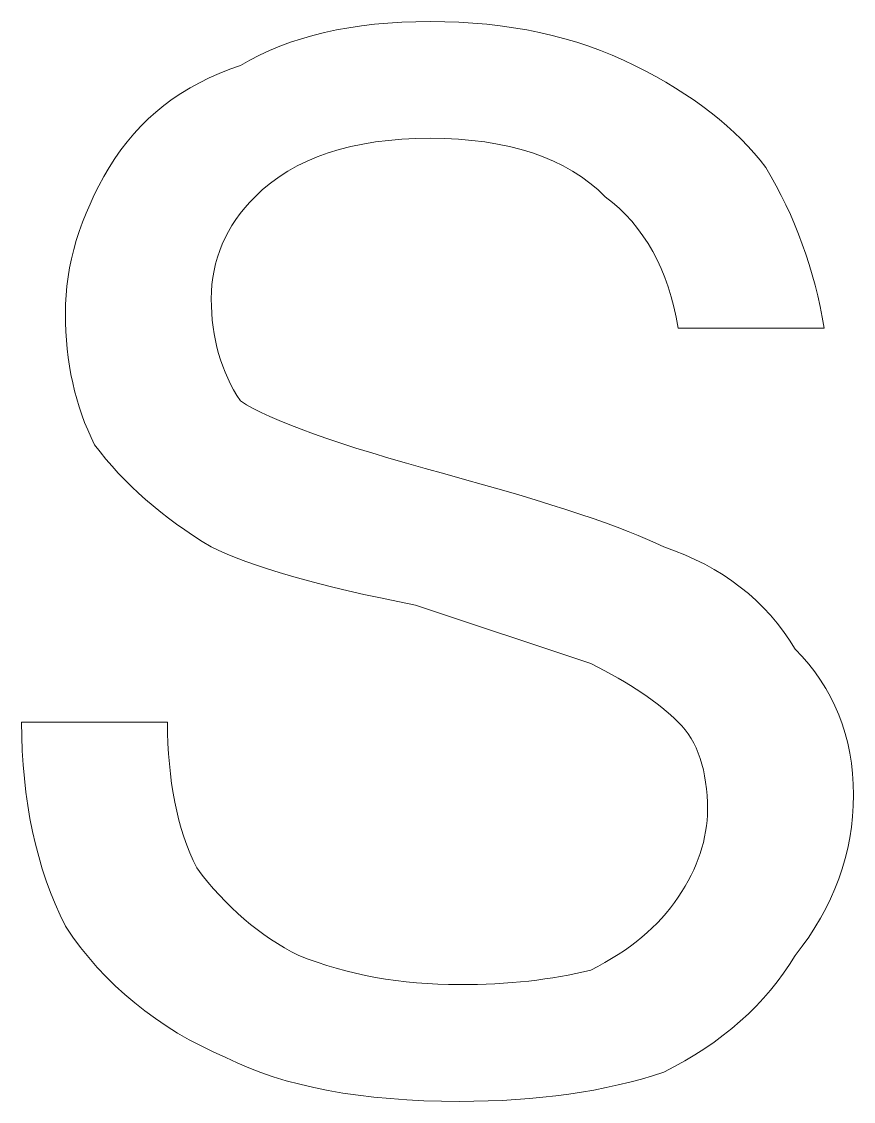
# Model space of a CAD drawing. Extents: x -194 to 239, y -574 to -265.
# Drawn here: x -84.528 to -84.027, y -317.623 to -316.973 of the extents above; entities that cross this region are included whole.
import ezdxf

# ---------------------------------------------------------------- set-up
doc = ezdxf.new("R2010")
doc.units = 0
doc.header["$LTSCALE"] = 0.5
doc.layers.add('VISIBLE', color=7, linetype='CONTINUOUS', lineweight=0)

msp = doc.modelspace()

# ---------------------------------------------------------------- linework, layer by layer
at = {"layer": 'VISIBLE', "color": 7, "lineweight": 5}
for p, q in [((-84.3309, -316.97631), (-84.32324, -316.97518)), ((-84.32324, -316.97518), (-84.31539, -316.97425)), ((-84.31539, -316.97425), (-84.30732, -316.97353)), ((-84.30732, -316.97353), (-84.29905, -316.97302)), ((-84.29905, -316.97302), (-84.29058, -316.97271)), ((-84.29058, -316.97271), (-84.28189, -316.97261)), ((-84.28189, -316.97261), (-84.27318, -316.97271)), ((-84.27318, -316.97271), (-84.2646, -316.97302)), ((-84.2646, -316.97302), (-84.25616, -316.97353)), ((-84.25616, -316.97353), (-84.24785, -316.97425)), ((-84.24785, -316.97425), (-84.23969, -316.97518)), ((-84.23969, -316.97518), (-84.23166, -316.97631)), ((-84.35945, -316.9829), (-84.35262, -316.98095)), ((-84.35262, -316.98095), (-84.34558, -316.9792)), ((-84.34558, -316.9792), (-84.33834, -316.97765)), ((-84.33834, -316.97765), (-84.3309, -316.97631)), ((-84.23166, -316.97631), (-84.22376, -316.97765)), ((-84.22376, -316.97765), (-84.21601, -316.9792)), ((-84.21601, -316.9792), (-84.20839, -316.98095)), ((-84.20839, -316.98095), (-84.20091, -316.9829)), ((-84.3787, -316.99), (-84.37249, -316.98743)), ((-84.37249, -316.98743), (-84.36607, -316.98506)), ((-84.36607, -316.98506), (-84.35945, -316.9829)), ((-84.20091, -316.9829), (-84.19357, -316.98506)), ((-84.19357, -316.98506), (-84.18636, -316.98743)), ((-84.18636, -316.98743), (-84.17929, -316.99)), ((-84.3905, -316.99577), (-84.3847, -316.99278)), ((-84.3847, -316.99278), (-84.3787, -316.99)), ((-84.17929, -316.99), (-84.17236, -316.99278)), ((-84.17236, -316.99278), (-84.16556, -316.99577)), ((-84.40886, -317.00377), (-84.40258, -317.00126)), ((-84.40258, -317.00126), (-84.3961, -316.99896)), ((-84.3961, -316.99896), (-84.3905, -316.99577)), ((-84.16556, -316.99577), (-84.15891, -316.99896)), ((-84.15891, -316.99896), (-84.15242, -317.00229)), ((-84.4208, -317.00939), (-84.41493, -317.00648)), ((-84.41493, -317.00648), (-84.40886, -317.00377)), ((-84.15242, -317.00229), (-84.14614, -317.00569)), ((-84.14614, -317.00569), (-84.14007, -317.00915)), ((-84.43192, -317.01584), (-84.42646, -317.01252)), ((-84.42646, -317.01252), (-84.4208, -317.00939)), ((-84.14007, -317.00915), (-84.1342, -317.01269)), ((-84.1342, -317.01269), (-84.12854, -317.01629)), ((-84.44222, -317.02312), (-84.43717, -317.01938)), ((-84.43717, -317.01938), (-84.43192, -317.01584)), ((-84.12854, -317.01629), (-84.12308, -317.01996)), ((-84.12308, -317.01996), (-84.11783, -317.0237)), ((-84.45169, -317.03122), (-84.44705, -317.02707)), ((-84.44705, -317.02707), (-84.44222, -317.02312)), ((-84.11783, -317.0237), (-84.11279, -317.02751)), ((-84.45611, -317.03558), (-84.45169, -317.03122)), ((-84.11279, -317.02751), (-84.10795, -317.03139)), ((-84.10795, -317.03139), (-84.10332, -317.03534)), ((-84.46435, -317.04491), (-84.46033, -317.04014)), ((-84.46033, -317.04014), (-84.45611, -317.03558)), ((-84.10332, -317.03534), (-84.09889, -317.03935)), ((-84.09889, -317.03935), (-84.09467, -317.04343)), ((-84.46816, -317.04989), (-84.46435, -317.04491)), ((-84.32239, -317.04632), (-84.32966, -317.04783)), ((-84.31484, -317.04508), (-84.32239, -317.04632)), ((-84.30701, -317.04412), (-84.31484, -317.04508)), ((-84.29891, -317.04343), (-84.30701, -317.04412)), ((-84.29054, -317.04302), (-84.29891, -317.04343)), ((-84.28189, -317.04288), (-84.29054, -317.04302)), ((-84.27325, -317.04302), (-84.28189, -317.04288)), ((-84.26487, -317.04343), (-84.27325, -317.04302)), ((-84.25677, -317.04412), (-84.26487, -317.04343)), ((-84.24895, -317.04508), (-84.25677, -317.04412)), ((-84.2414, -317.04632), (-84.24895, -317.04508)), ((-84.23413, -317.04783), (-84.2414, -317.04632)), ((-84.09467, -317.04343), (-84.09065, -317.04759)), ((-84.47176, -317.05507), (-84.46816, -317.04989)), ((-84.34339, -317.05167), (-84.34984, -317.054)), ((-84.33666, -317.04961), (-84.34339, -317.05167)), ((-84.32966, -317.04783), (-84.33666, -317.04961)), ((-84.22713, -317.04961), (-84.23413, -317.04783)), ((-84.2204, -317.05167), (-84.22713, -317.04961)), ((-84.21395, -317.054), (-84.2204, -317.05167)), ((-84.09065, -317.04759), (-84.08684, -317.05181)), ((-84.08684, -317.05181), (-84.08324, -317.0561)), ((-84.47516, -317.06045), (-84.47176, -317.05507)), ((-84.36192, -317.05949), (-84.36755, -317.06265)), ((-84.35602, -317.05661), (-84.36192, -317.05949)), ((-84.34984, -317.054), (-84.35602, -317.05661)), ((-84.20777, -317.05661), (-84.21395, -317.054)), ((-84.20187, -317.05949), (-84.20777, -317.05661)), ((-84.19624, -317.06265), (-84.20187, -317.05949)), ((-84.08324, -317.0561), (-84.07984, -317.06045)), ((-84.48134, -317.07144), (-84.47835, -317.06594)), ((-84.47835, -317.06594), (-84.47516, -317.06045)), ((-84.3729, -317.06608), (-84.37798, -317.06979)), ((-84.36755, -317.06265), (-84.3729, -317.06608)), ((-84.19089, -317.06608), (-84.19624, -317.06265)), ((-84.18581, -317.06979), (-84.19089, -317.06608)), ((-84.07984, -317.06045), (-84.07662, -317.06598)), ((-84.07662, -317.06598), (-84.07353, -317.07157)), ((-84.48411, -317.07693), (-84.48134, -317.07144)), ((-84.37798, -317.06979), (-84.38278, -317.07377)), ((-84.18101, -317.07377), (-84.18581, -317.06979)), ((-84.07353, -317.07157), (-84.07058, -317.07723)), ((-84.48669, -317.08242), (-84.48411, -317.07693)), ((-84.38731, -317.07802), (-84.3905, -317.08135)), ((-84.38278, -317.07377), (-84.38731, -317.07802)), ((-84.17648, -317.07802), (-84.18101, -317.07377)), ((-84.17219, -317.08142), (-84.17648, -317.07802)), ((-84.07058, -317.07723), (-84.06777, -317.08297)), ((-84.48906, -317.08791), (-84.48669, -317.08242)), ((-84.39349, -317.08475), (-84.39627, -317.08822)), ((-84.3905, -317.08135), (-84.39349, -317.08475)), ((-84.1681, -317.08502), (-84.17219, -317.08142)), ((-84.16423, -317.08883), (-84.1681, -317.08502)), ((-84.06777, -317.08297), (-84.06509, -317.08876)), ((-84.49122, -317.0934), (-84.48906, -317.08791)), ((-84.39884, -317.09175), (-84.40121, -317.09535)), ((-84.39627, -317.08822), (-84.39884, -317.09175)), ((-84.16055, -317.09285), (-84.16423, -317.08883)), ((-84.06509, -317.08876), (-84.06255, -317.09463)), ((-84.49492, -317.10438), (-84.49317, -317.09889)), ((-84.49317, -317.09889), (-84.49122, -317.0934)), ((-84.40121, -317.09535), (-84.40337, -317.09903)), ((-84.15709, -317.09707), (-84.16055, -317.09285)), ((-84.15383, -317.1015), (-84.15709, -317.09707)), ((-84.06255, -317.09463), (-84.06015, -317.10057)), ((-84.49647, -317.10987), (-84.49492, -317.10438)), ((-84.40533, -317.10277), (-84.40708, -317.10657)), ((-84.40337, -317.09903), (-84.40533, -317.10277)), ((-84.15077, -317.10613), (-84.15383, -317.1015)), ((-84.06015, -317.10057), (-84.05788, -317.10657)), ((-84.49781, -317.11536), (-84.49647, -317.10987)), ((-84.40862, -317.11045), (-84.40996, -317.1144)), ((-84.40708, -317.10657), (-84.40862, -317.11045)), ((-84.14793, -317.11097), (-84.15077, -317.10613)), ((-84.14528, -317.11601), (-84.14793, -317.11097)), ((-84.05788, -317.10657), (-84.05575, -317.11265)), ((-84.49894, -317.12085), (-84.49781, -317.11536)), ((-84.41109, -317.11841), (-84.41202, -317.1225)), ((-84.40996, -317.1144), (-84.41109, -317.11841)), ((-84.14285, -317.12126), (-84.14528, -317.11601)), ((-84.05575, -317.11265), (-84.05376, -317.11879)), ((-84.49987, -317.12634), (-84.49894, -317.12085)), ((-84.41202, -317.1225), (-84.41274, -317.12665)), ((-84.14062, -317.12672), (-84.14285, -317.12126)), ((-84.05376, -317.11879), (-84.05191, -317.125)), ((-84.50059, -317.13183), (-84.49987, -317.12634)), ((-84.41325, -317.13087), (-84.41356, -317.13516)), ((-84.41274, -317.12665), (-84.41325, -317.13087)), ((-84.13859, -317.13238), (-84.14062, -317.12672)), ((-84.05191, -317.125), (-84.0502, -317.13128)), ((-84.0502, -317.13128), (-84.04862, -317.13763)), ((-84.50141, -317.14281), (-84.5011, -317.13732)), ((-84.5011, -317.13732), (-84.50059, -317.13183)), ((-84.41356, -317.13516), (-84.41367, -317.13952)), ((-84.13677, -317.13825), (-84.13859, -317.13238)), ((-84.04862, -317.13763), (-84.04718, -317.14405)), ((-84.50151, -317.1483), (-84.50141, -317.14281)), ((-84.41367, -317.13952), (-84.4136, -317.14388)), ((-84.4136, -317.14388), (-84.41339, -317.14816)), ((-84.13516, -317.14432), (-84.13677, -317.13825)), ((-84.13375, -317.1506), (-84.13516, -317.14432)), ((-84.04718, -317.14405), (-84.04587, -317.15053)), ((-84.50144, -317.15376), (-84.50151, -317.1483)), ((-84.41339, -317.14816), (-84.41305, -317.15239)), ((-84.13255, -317.15709), (-84.13375, -317.1506)), ((-84.04587, -317.15053), (-84.04471, -317.15709)), ((-84.50124, -317.15915), (-84.50144, -317.15376)), ((-84.41305, -317.15239), (-84.41257, -317.15654)), ((-84.41257, -317.15654), (-84.41195, -317.16062)), ((-84.04471, -317.15709), (-84.13255, -317.15709)), ((-84.5009, -317.16446), (-84.50124, -317.15915)), ((-84.41195, -317.16062), (-84.41119, -317.16464)), ((-84.50041, -317.16971), (-84.5009, -317.16446)), ((-84.4998, -317.1749), (-84.50041, -317.16971)), ((-84.41119, -317.16464), (-84.4103, -317.16858)), ((-84.4103, -317.16858), (-84.40927, -317.17246)), ((-84.49904, -317.18001), (-84.4998, -317.1749)), ((-84.40927, -317.17246), (-84.40811, -317.17627)), ((-84.40811, -317.17627), (-84.4068, -317.18001)), ((-84.49815, -317.18505), (-84.49904, -317.18001)), ((-84.4068, -317.18001), (-84.40536, -317.18368)), ((-84.49712, -317.19003), (-84.49815, -317.18505)), ((-84.40536, -317.18368), (-84.40378, -317.18728)), ((-84.40378, -317.18728), (-84.40207, -317.19082)), ((-84.49595, -317.19494), (-84.49712, -317.19003)), ((-84.49465, -317.19978), (-84.49595, -317.19494)), ((-84.40207, -317.19082), (-84.40021, -317.19428)), ((-84.40021, -317.19428), (-84.39822, -317.19768)), ((-84.49321, -317.20455), (-84.49465, -317.19978)), ((-84.39822, -317.19768), (-84.3961, -317.20101)), ((-84.3961, -317.20101), (-84.39253, -317.20324)), ((-84.49163, -317.20925), (-84.49321, -317.20455)), ((-84.48991, -317.21388), (-84.49163, -317.20925)), ((-84.39253, -317.20324), (-84.38841, -317.20554)), ((-84.38841, -317.20554), (-84.38374, -317.20791)), ((-84.38374, -317.20791), (-84.37853, -317.21034)), ((-84.48806, -317.21844), (-84.48991, -317.21388)), ((-84.37853, -317.21034), (-84.37276, -317.21285)), ((-84.37276, -317.21285), (-84.36645, -317.21542)), ((-84.36645, -317.21542), (-84.35958, -317.21807)), ((-84.48607, -317.22294), (-84.48806, -317.21844)), ((-84.35958, -317.21807), (-84.35217, -317.22078)), ((-84.35217, -317.22078), (-84.34421, -317.22356)), ((-84.48394, -317.22736), (-84.48607, -317.22294)), ((-84.48058, -317.23172), (-84.48394, -317.22736)), ((-84.34421, -317.22356), (-84.3357, -317.2264)), ((-84.3357, -317.2264), (-84.32664, -317.22932)), ((-84.47708, -317.23601), (-84.48058, -317.23172)), ((-84.32664, -317.22932), (-84.31703, -317.23231)), ((-84.31703, -317.23231), (-84.30688, -317.23536)), ((-84.30688, -317.23536), (-84.29617, -317.23848)), ((-84.47344, -317.24023), (-84.47708, -317.23601)), ((-84.46967, -317.24439), (-84.47344, -317.24023)), ((-84.29617, -317.23848), (-84.28491, -317.24167)), ((-84.28491, -317.24167), (-84.27311, -317.24493)), ((-84.46576, -317.24847), (-84.46967, -317.24439)), ((-84.27311, -317.24493), (-84.26127, -317.24819)), ((-84.26127, -317.24819), (-84.24991, -317.25139)), ((-84.46171, -317.25248), (-84.46576, -317.24847)), ((-84.45752, -317.25643), (-84.46171, -317.25248)), ((-84.24991, -317.25139), (-84.23903, -317.25451)), ((-84.23903, -317.25451), (-84.22864, -317.25756)), ((-84.4532, -317.26031), (-84.45752, -317.25643)), ((-84.44874, -317.26412), (-84.4532, -317.26031)), ((-84.22864, -317.25756), (-84.21872, -317.26055)), ((-84.21872, -317.26055), (-84.20928, -317.26346)), ((-84.44414, -317.26786), (-84.44874, -317.26412)), ((-84.4394, -317.27153), (-84.44414, -317.26786)), ((-84.20928, -317.26346), (-84.20033, -317.26631)), ((-84.20033, -317.26631), (-84.19185, -317.26909)), ((-84.43453, -317.27513), (-84.4394, -317.27153)), ((-84.19185, -317.26909), (-84.18385, -317.2718)), ((-84.18385, -317.2718), (-84.17634, -317.27445)), ((-84.17634, -317.27445), (-84.1693, -317.27702)), ((-84.42952, -317.27867), (-84.43453, -317.27513)), ((-84.42437, -317.28213), (-84.42952, -317.27867)), ((-84.1693, -317.27702), (-84.16275, -317.27952)), ((-84.16275, -317.27952), (-84.15668, -317.28196)), ((-84.41909, -317.28553), (-84.42437, -317.28213)), ((-84.41367, -317.28886), (-84.41909, -317.28553)), ((-84.15668, -317.28196), (-84.15108, -317.28433)), ((-84.15108, -317.28433), (-84.14597, -317.28663)), ((-84.14597, -317.28663), (-84.14134, -317.28886)), ((-84.40907, -317.29105), (-84.41367, -317.28886)), ((-84.40406, -317.29325), (-84.40907, -317.29105)), ((-84.39864, -317.29545), (-84.40406, -317.29325)), ((-84.14134, -317.28886), (-84.13485, -317.29116)), ((-84.13485, -317.29116), (-84.12857, -317.29366)), ((-84.12857, -317.29366), (-84.1225, -317.29637)), ((-84.3928, -317.29764), (-84.39864, -317.29545)), ((-84.38656, -317.29984), (-84.3928, -317.29764)), ((-84.3799, -317.30204), (-84.38656, -317.29984)), ((-84.1225, -317.29637), (-84.11663, -317.29929)), ((-84.11663, -317.29929), (-84.11097, -317.30241)), ((-84.37283, -317.30423), (-84.3799, -317.30204)), ((-84.36535, -317.30643), (-84.37283, -317.30423)), ((-84.35746, -317.30862), (-84.36535, -317.30643)), ((-84.11097, -317.30241), (-84.10551, -317.30574)), ((-84.10551, -317.30574), (-84.10026, -317.30928)), ((-84.34915, -317.31082), (-84.35746, -317.30862)), ((-84.34044, -317.31302), (-84.34915, -317.31082)), ((-84.33131, -317.31521), (-84.34044, -317.31302)), ((-84.10026, -317.30928), (-84.09522, -317.31302)), ((-84.09522, -317.31302), (-84.09038, -317.31696)), ((-84.32177, -317.31741), (-84.33131, -317.31521)), ((-84.31182, -317.3196), (-84.32177, -317.31741)), ((-84.30145, -317.3218), (-84.31182, -317.3196)), ((-84.09038, -317.31696), (-84.08575, -317.32111)), ((-84.29068, -317.324), (-84.30145, -317.3218)), ((-84.18526, -317.35914), (-84.29068, -317.324)), ((-84.08575, -317.32111), (-84.08132, -317.32547)), ((-84.08132, -317.32547), (-84.0771, -317.33004)), ((-84.0771, -317.33004), (-84.07308, -317.33481)), ((-84.07308, -317.33481), (-84.06928, -317.33978)), ((-84.06928, -317.33978), (-84.06567, -317.34496)), ((-84.06567, -317.34496), (-84.06227, -317.35035)), ((-84.06227, -317.35035), (-84.05802, -317.35481)), ((-84.05802, -317.35481), (-84.05404, -317.35941)), ((-84.18094, -317.36133), (-84.18526, -317.35914)), ((-84.17675, -317.36353), (-84.18094, -317.36133)), ((-84.1727, -317.36572), (-84.17675, -317.36353)), ((-84.05404, -317.35941), (-84.05033, -317.36415)), ((-84.05033, -317.36415), (-84.0469, -317.36902)), ((-84.16879, -317.36792), (-84.1727, -317.36572)), ((-84.16502, -317.37012), (-84.16879, -317.36792)), ((-84.16138, -317.37231), (-84.16502, -317.37012)), ((-84.0469, -317.36902), (-84.04374, -317.37403)), ((-84.15788, -317.37451), (-84.16138, -317.37231)), ((-84.15451, -317.37671), (-84.15788, -317.37451)), ((-84.15129, -317.3789), (-84.15451, -317.37671)), ((-84.04374, -317.37403), (-84.04086, -317.37918)), ((-84.1482, -317.3811), (-84.15129, -317.3789)), ((-84.14525, -317.38329), (-84.1482, -317.3811)), ((-84.14244, -317.38549), (-84.14525, -317.38329)), ((-84.04086, -317.37918), (-84.03825, -317.38446)), ((-84.03825, -317.38446), (-84.03592, -317.38988)), ((-84.13976, -317.38769), (-84.14244, -317.38549)), ((-84.13722, -317.38988), (-84.13976, -317.38769)), ((-84.13482, -317.39208), (-84.13722, -317.38988)), ((-84.03592, -317.38988), (-84.03386, -317.39544)), ((-84.52787, -317.39428), (-84.44002, -317.39428)), ((-84.52776, -317.40299), (-84.52787, -317.39428)), ((-84.44002, -317.39428), (-84.43995, -317.4008)), ((-84.13255, -317.39428), (-84.13482, -317.39208)), ((-84.13043, -317.39654), (-84.13255, -317.39428)), ((-84.12843, -317.39894), (-84.13043, -317.39654)), ((-84.03386, -317.39544), (-84.03208, -317.40114)), ((-84.52746, -317.41157), (-84.52776, -317.40299)), ((-84.43995, -317.4008), (-84.43975, -317.40718)), ((-84.12658, -317.40148), (-84.12843, -317.39894)), ((-84.12487, -317.40416), (-84.12658, -317.40148)), ((-84.12329, -317.40697), (-84.12487, -317.40416)), ((-84.03208, -317.40114), (-84.03057, -317.40697)), ((-84.43975, -317.40718), (-84.4394, -317.41342)), ((-84.12185, -317.40992), (-84.12329, -317.40697)), ((-84.12054, -317.41301), (-84.12185, -317.40992)), ((-84.03057, -317.40697), (-84.02933, -317.41294)), ((-84.52694, -317.42001), (-84.52746, -317.41157)), ((-84.4394, -317.41342), (-84.43892, -317.41953)), ((-84.11938, -317.41624), (-84.12054, -317.41301)), ((-84.11835, -317.4196), (-84.11938, -317.41624)), ((-84.02933, -317.41294), (-84.02837, -317.41905)), ((-84.52622, -317.42832), (-84.52694, -317.42001)), ((-84.43892, -317.41953), (-84.4383, -317.4255)), ((-84.11745, -317.4231), (-84.11835, -317.4196)), ((-84.1167, -317.42674), (-84.11745, -317.4231)), ((-84.02837, -317.41905), (-84.02768, -317.4253)), ((-84.52529, -317.43648), (-84.52622, -317.42832)), ((-84.4383, -317.4255), (-84.43755, -317.43134)), ((-84.11608, -317.43051), (-84.1167, -317.42674)), ((-84.02768, -317.4253), (-84.02727, -317.43168)), ((-84.52416, -317.44451), (-84.52529, -317.43648)), ((-84.43755, -317.43134), (-84.43666, -317.43703)), ((-84.1156, -317.43442), (-84.11608, -317.43051)), ((-84.11526, -317.43847), (-84.1156, -317.43442)), ((-84.02727, -317.43168), (-84.02714, -317.4382)), ((-84.43666, -317.43703), (-84.43563, -317.44259)), ((-84.43563, -317.44259), (-84.43446, -317.44801)), ((-84.11505, -317.44266), (-84.11526, -317.43847)), ((-84.11498, -317.44698), (-84.11505, -317.44266)), ((-84.02714, -317.4382), (-84.02727, -317.44475)), ((-84.52282, -317.45241), (-84.52416, -317.44451)), ((-84.43446, -317.44801), (-84.43316, -317.4533)), ((-84.11505, -317.45028), (-84.11498, -317.44698)), ((-84.02727, -317.44475), (-84.02768, -317.45124)), ((-84.52128, -317.46016), (-84.52282, -317.45241)), ((-84.43316, -317.4533), (-84.43172, -317.45845)), ((-84.1156, -317.45687), (-84.11526, -317.45357)), ((-84.11526, -317.45357), (-84.11505, -317.45028)), ((-84.02768, -317.45124), (-84.02837, -317.45766)), ((-84.51953, -317.46778), (-84.52128, -317.46016)), ((-84.43172, -317.45845), (-84.43014, -317.46346)), ((-84.1167, -317.46346), (-84.11608, -317.46016)), ((-84.11608, -317.46016), (-84.1156, -317.45687)), ((-84.02837, -317.45766), (-84.02933, -317.464)), ((-84.51757, -317.47526), (-84.51953, -317.46778)), ((-84.43014, -317.46346), (-84.42842, -317.46833)), ((-84.42842, -317.46833), (-84.42657, -317.47306)), ((-84.11835, -317.47004), (-84.11745, -317.46675)), ((-84.11745, -317.46675), (-84.1167, -317.46346)), ((-84.02933, -317.464), (-84.03057, -317.47028)), ((-84.51541, -317.4826), (-84.51757, -317.47526)), ((-84.42657, -317.47306), (-84.42458, -317.47766)), ((-84.12054, -317.47663), (-84.11938, -317.47334)), ((-84.11938, -317.47334), (-84.11835, -317.47004)), ((-84.03057, -317.47028), (-84.03208, -317.4765)), ((-84.42458, -317.47766), (-84.42245, -317.48212)), ((-84.42245, -317.48212), (-84.41912, -317.48645)), ((-84.12329, -317.48322), (-84.12185, -317.47993)), ((-84.12185, -317.47993), (-84.12054, -317.47663)), ((-84.03208, -317.4765), (-84.03386, -317.48264)), ((-84.51304, -317.48981), (-84.51541, -317.4826)), ((-84.41912, -317.48645), (-84.41572, -317.49063)), ((-84.12658, -317.48981), (-84.12487, -317.48652)), ((-84.12487, -317.48652), (-84.12329, -317.48322)), ((-84.03592, -317.48871), (-84.03825, -317.49472)), ((-84.03386, -317.48264), (-84.03592, -317.48871)), ((-84.51047, -317.49688), (-84.51304, -317.48981)), ((-84.41572, -317.49063), (-84.41226, -317.49468)), ((-84.41226, -317.49468), (-84.40872, -317.49859)), ((-84.13043, -317.4964), (-84.12843, -317.4931)), ((-84.12843, -317.4931), (-84.12658, -317.48981)), ((-84.03825, -317.49472), (-84.04086, -317.50065)), ((-84.50769, -317.50381), (-84.51047, -317.49688)), ((-84.40872, -317.49859), (-84.40512, -317.50237)), ((-84.13482, -317.50295), (-84.13255, -317.49969)), ((-84.13255, -317.49969), (-84.13043, -317.4964)), ((-84.04086, -317.50065), (-84.04374, -317.50652)), ((-84.5047, -317.5106), (-84.50769, -317.50381)), ((-84.40512, -317.50237), (-84.40145, -317.50601)), ((-84.40145, -317.50601), (-84.39771, -317.50951)), ((-84.13976, -317.50927), (-84.13722, -317.50614)), ((-84.13722, -317.50614), (-84.13482, -317.50295)), ((-84.04374, -317.50652), (-84.0469, -317.51232)), ((-84.50151, -317.51726), (-84.5047, -317.5106)), ((-84.39771, -317.50951), (-84.3939, -317.51287)), ((-84.3939, -317.51287), (-84.39002, -317.5161)), ((-84.14525, -317.51531), (-84.14244, -317.51232)), ((-84.14244, -317.51232), (-84.13976, -317.50927)), ((-84.0469, -317.51232), (-84.05033, -317.51805)), ((-84.49702, -317.52375), (-84.50151, -317.51726)), ((-84.39002, -317.5161), (-84.38608, -317.51918)), ((-84.38608, -317.51918), (-84.38206, -317.52213)), ((-84.15451, -317.52385), (-84.15129, -317.52107)), ((-84.15129, -317.52107), (-84.1482, -317.51822)), ((-84.1482, -317.51822), (-84.14525, -317.51531)), ((-84.05033, -317.51805), (-84.05404, -317.52371)), ((-84.49232, -317.53003), (-84.49702, -317.52375)), ((-84.38206, -317.52213), (-84.37798, -317.52495)), ((-84.37798, -317.52495), (-84.37383, -317.52763)), ((-84.37383, -317.52763), (-84.3696, -317.53016)), ((-84.16138, -317.5292), (-84.15788, -317.52656)), ((-84.15788, -317.52656), (-84.15451, -317.52385)), ((-84.05404, -317.52371), (-84.05802, -317.52931)), ((-84.48741, -317.5361), (-84.49232, -317.53003)), ((-84.3696, -317.53016), (-84.36531, -317.53257)), ((-84.36531, -317.53257), (-84.36096, -317.53483)), ((-84.1727, -317.53672), (-84.16879, -317.53428)), ((-84.16879, -317.53428), (-84.16502, -317.53178)), ((-84.16502, -317.53178), (-84.16138, -317.5292)), ((-84.05802, -317.52931), (-84.06227, -317.53483)), ((-84.4823, -317.54197), (-84.48741, -317.5361)), ((-84.36096, -317.53483), (-84.35543, -317.53696)), ((-84.35543, -317.53696), (-84.34984, -317.53895)), ((-84.34984, -317.53895), (-84.34418, -317.5408)), ((-84.34418, -317.5408), (-84.33845, -317.54252)), ((-84.18094, -317.54139), (-84.17675, -317.53909)), ((-84.17675, -317.53909), (-84.1727, -317.53672)), ((-84.06567, -317.54025), (-84.06928, -317.54554)), ((-84.06227, -317.53483), (-84.06567, -317.54025)), ((-84.47698, -317.54763), (-84.4823, -317.54197)), ((-84.33845, -317.54252), (-84.33265, -317.5441)), ((-84.33265, -317.5441), (-84.32678, -317.54554)), ((-84.32678, -317.54554), (-84.32084, -317.54684)), ((-84.32084, -317.54684), (-84.31484, -317.54801)), ((-84.20808, -317.54825), (-84.20338, -317.54746)), ((-84.20338, -317.54746), (-84.19875, -317.5466)), ((-84.19875, -317.5466), (-84.19418, -317.54568)), ((-84.19418, -317.54568), (-84.18969, -317.54468)), ((-84.18969, -317.54468), (-84.18526, -317.54362)), ((-84.18526, -317.54362), (-84.18094, -317.54139)), ((-84.06928, -317.54554), (-84.07308, -317.55069)), ((-84.47145, -317.55309), (-84.47698, -317.54763)), ((-84.46572, -317.55834), (-84.47145, -317.55309)), ((-84.31484, -317.54801), (-84.30876, -317.54904)), ((-84.30876, -317.54904), (-84.30262, -317.54993)), ((-84.30262, -317.54993), (-84.29641, -317.55069)), ((-84.29641, -317.55069), (-84.29013, -317.5513)), ((-84.29013, -317.5513), (-84.28378, -317.55178)), ((-84.28378, -317.55178), (-84.27736, -317.55213)), ((-84.27736, -317.55213), (-84.27088, -317.55233)), ((-84.27088, -317.55233), (-84.26432, -317.5524)), ((-84.26432, -317.5524), (-84.25887, -317.55237)), ((-84.25887, -317.55237), (-84.25348, -317.55226)), ((-84.25348, -317.55226), (-84.24816, -317.55209)), ((-84.24816, -317.55209), (-84.24291, -317.55185)), ((-84.24291, -317.55185), (-84.23773, -317.55154)), ((-84.23773, -317.55154), (-84.23262, -317.55117)), ((-84.23262, -317.55117), (-84.22757, -317.55072)), ((-84.22757, -317.55072), (-84.2226, -317.55021)), ((-84.2226, -317.55021), (-84.21769, -317.54962)), ((-84.21769, -317.54962), (-84.21285, -317.54897)), ((-84.21285, -317.54897), (-84.20808, -317.54825)), ((-84.07308, -317.55069), (-84.0771, -317.5557)), ((-84.45979, -317.56338), (-84.46572, -317.55834)), ((-84.0771, -317.5557), (-84.08132, -317.56057)), ((-84.45364, -317.56822), (-84.45979, -317.56338)), ((-84.08575, -317.5653), (-84.09038, -317.5699)), ((-84.08132, -317.56057), (-84.08575, -317.5653)), ((-84.44729, -317.57285), (-84.45364, -317.56822)), ((-84.44074, -317.57728), (-84.44729, -317.57285)), ((-84.09038, -317.5699), (-84.09522, -317.57436)), ((-84.43398, -317.5815), (-84.44074, -317.57728)), ((-84.10026, -317.57869), (-84.10551, -317.58287)), ((-84.09522, -317.57436), (-84.10026, -317.57869)), ((-84.42701, -317.58552), (-84.43398, -317.5815)), ((-84.41984, -317.58932), (-84.42701, -317.58552)), ((-84.10551, -317.58287), (-84.11097, -317.58692)), ((-84.41246, -317.59293), (-84.41984, -317.58932)), ((-84.40488, -317.59633), (-84.41246, -317.59293)), ((-84.11663, -317.59083), (-84.1225, -317.59461)), ((-84.11097, -317.58692), (-84.11663, -317.59083)), ((-84.39815, -317.59952), (-84.40488, -317.59633)), ((-84.12857, -317.59825), (-84.13485, -317.60175)), ((-84.1225, -317.59461), (-84.12857, -317.59825)), ((-84.39115, -317.6025), (-84.39815, -317.59952)), ((-84.38388, -317.60528), (-84.39115, -317.6025)), ((-84.37633, -317.60786), (-84.38388, -317.60528)), ((-84.14134, -317.60511), (-84.14799, -317.60724)), ((-84.13485, -317.60175), (-84.14134, -317.60511)), ((-84.36851, -317.61022), (-84.37633, -317.60786)), ((-84.36041, -317.61238), (-84.36851, -317.61022)), ((-84.35203, -317.61434), (-84.36041, -317.61238)), ((-84.16172, -317.61108), (-84.16879, -317.6128)), ((-84.15479, -317.60923), (-84.16172, -317.61108)), ((-84.14799, -317.60724), (-84.15479, -317.60923)), ((-84.34339, -317.61609), (-84.35203, -317.61434)), ((-84.33447, -317.61764), (-84.34339, -317.61609)), ((-84.32527, -317.61897), (-84.33447, -317.61764)), ((-84.3158, -317.62011), (-84.32527, -317.61897)), ((-84.19844, -317.61829), (-84.20619, -317.61932)), ((-84.19082, -317.61712), (-84.19844, -317.61829)), ((-84.18334, -317.61582), (-84.19082, -317.61712)), ((-84.176, -317.61438), (-84.18334, -317.61582)), ((-84.16879, -317.6128), (-84.176, -317.61438)), ((-84.30605, -317.62103), (-84.3158, -317.62011)), ((-84.29603, -317.62175), (-84.30605, -317.62103)), ((-84.28574, -317.62227), (-84.29603, -317.62175)), ((-84.27517, -317.62258), (-84.28574, -317.62227)), ((-84.26432, -317.62268), (-84.27517, -317.62258)), ((-84.25561, -317.62261), (-84.26432, -317.62268)), ((-84.24703, -317.6224), (-84.25561, -317.62261)), ((-84.23859, -317.62206), (-84.24703, -317.6224)), ((-84.23028, -317.62158), (-84.23859, -317.62206)), ((-84.22212, -317.62096), (-84.23028, -317.62158)), ((-84.21409, -317.62021), (-84.22212, -317.62096)), ((-84.20619, -317.61932), (-84.21409, -317.62021))]:
    msp.add_line(p, q, dxfattribs=at)

doc.saveas('drawing.dxf')
